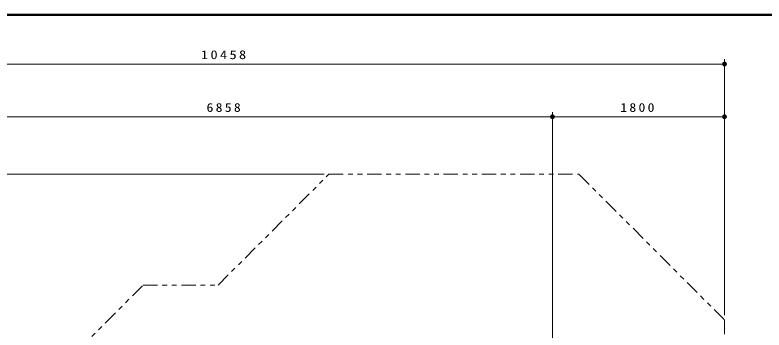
# Model space of a CAD drawing. Units: millimetres on the paper, scale 1:50. Extents: x -385 to 0, y -594 to 267.
# Drawn here: x -293.3 to -136.5, y 201.2 to 267 of the extents above; entities that cross this region are included whole.
import ezdxf

# ---------------------------------------------------------------- set-up
doc = ezdxf.new("R2010")
doc.units = ezdxf.units.MM
doc.linetypes.add('USER3', pattern=[8, 3, -1, 1, -1, 1, -1])
doc.layers.add('1_50', color=7, linetype='Continuous', lineweight=25)
doc.layers.add('NAKAMURA図枠', color=7, linetype='Continuous', lineweight=13)
doc.styles.add('ＭＳ ゴシック', font='')
doc.styles.get('ＭＳ ゴシック').set_extended_font_data('MS Gothic')

# ---------------------------------------------------------------- blocks, each defined once
blk = doc.blocks.new('filled_dot')
at = {"color": 0, "linetype": 'Continuous', "lineweight": -2, "const_width": 1.25}
blk.add_lwpolyline([(-0.625, 0, 1), (0.625, 0, 1)], format="xyb", close=True, dxfattribs=at)

msp = doc.modelspace()

# ---------------------------------------------------------------- linework, layer by layer
at = {"layer": '1_50', "lineweight": 13}
for p, q in [((-144.792, 204.264), (-144.792, 257.748)), ((-353.954, 256.748), (-144.792, 256.748)), ((-180.791, 182.722), (-180.791, 246.722)), ((-180.791, 182.722), (-180.791, 246.722)), ((-144.792, 204.264), (-144.792, 246.722)), ((-317.954, 245.722), (-180.791, 245.722)), ((-180.791, 245.722), (-144.792, 245.722)), ((-228.575, 233.722), (-376.954, 233.722)), ((-228.575, 233.722), (-366.954, 233.722))]:
    msp.add_line(p, q, dxfattribs=at)
at = {"layer": '1_50', "color": 2, "linetype": 'USER3', "lineweight": 13}
msp.add_lwpolyline([(-144.792, 203.264), (-144.792, 160.179), (-160.172, 144.799), (-160.172, 98.955), (-163.283, 95.844), (-163.283, 82.669), (-184.371, 61.581), (-208.472, 61.581), (-227.675, 42.378), (-271.451, 42.378), (-291.263, 62.19), (-291.263, 107.867), (-332.344, 107.867), (-353.954, 129.477), (-353.954, 175.039), (-332.344, 196.649), (-286.527, 196.649), (-286.217, 196.959), (-280.022, 196.959), (-266.451, 210.53), (-250.767, 210.53), (-227.575, 233.722), (-175.25, 233.722)], close=True, dxfattribs=at)
at = {"layer": 'NAKAMURA図枠', "lineweight": 50}
msp.add_line((0, 267), (-385, 267), dxfattribs=at)

# ---------------------------------------------------------------- block references
at = {"layer": '1_50', "lineweight": 13, "xscale": 0.4, "yscale": 0.4, "rotation": 180}
for p in [(-144.792, 256.748), (-180.791, 245.722), (-144.792, 245.722)]:
    msp.add_blockref('filled_dot', p, dxfattribs=at)
at = {"layer": '1_50', "lineweight": 13, "xscale": 0.4, "yscale": 0.4}
msp.add_blockref('filled_dot', (-180.791, 245.722), dxfattribs=at)

# ---------------------------------------------------------------- texts
at = {"layer": '1_50', "char_height": 1.833, "attachment_point": 8, "style": 'ＭＳ ゴシック'}
for s, insert in [('\\T1.33;\\W1.2;10458', (-249.373, 257.748)), ('\\T1.33;\\W1.15;6858', (-249.372, 246.722)), ('\\T1.33;\\W1.15;1800', (-162.791, 246.722))]:
    msp.add_mtext(s, dxfattribs=dict(at, insert=insert))

doc.saveas('drawing.dxf')
